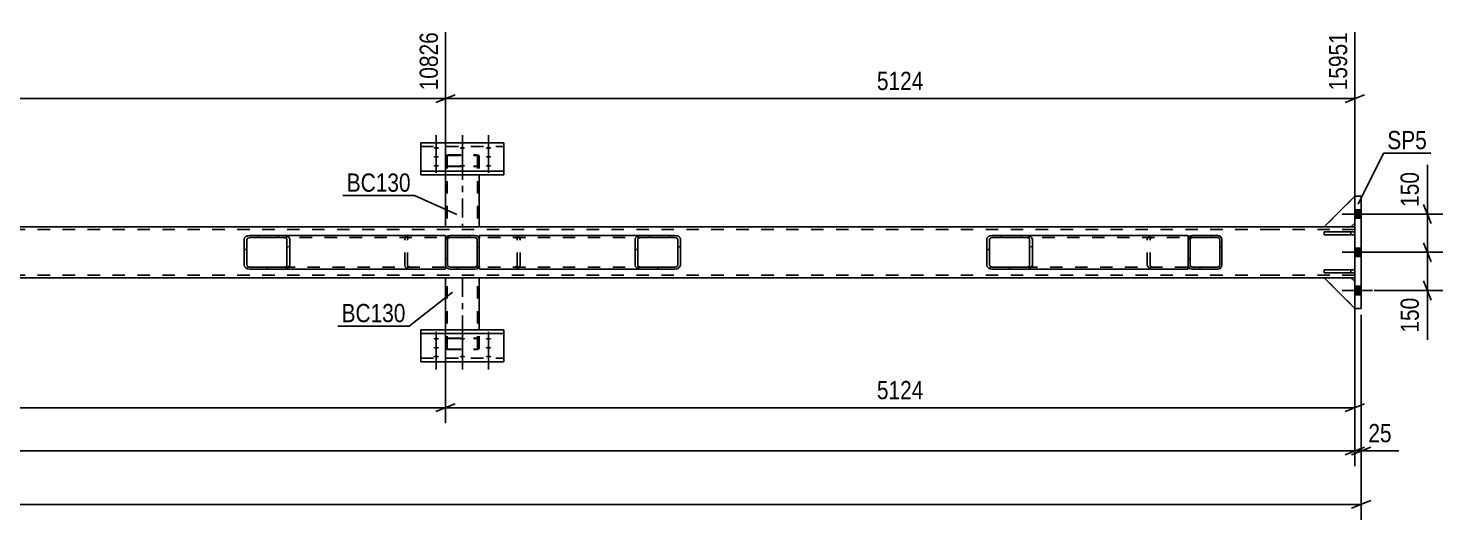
# Model space of a CAD drawing. Header units: millimetres. Extents: x 0 to 841, y 0 to 594.
# Drawn here: x 437.6 to 659.8, y 160.6 to 237.7 of the extents above; entities that cross this region are included whole.
import ezdxf

# ---------------------------------------------------------------- set-up
doc = ezdxf.new("R2010")
doc.units = ezdxf.units.MM
doc.linetypes.add('DXK_LINE_DOT2', pattern=[3.9198, 1.9599, -1.9599])
doc.linetypes.add('DXK_LINE_DOT3', pattern=[5.9187, 2.979, -0.9799, 0.9799, -0.9799])
doc.styles.add('Arial Narrow', font='ARIALN.TTF', dxfattribs={"height": 0.2})

# ---------------------------------------------------------------- blocks, each defined once
blk = doc.blocks.new('Part-122615563-2141 - 2035')
at = {"linetype": 'Continuous'}
h = blk.add_hatch(dxfattribs=at)
h.set_pattern_fill('', scale=0.7, style=0, pattern_type=0)
h.set_pattern_definition([(45, (624.7372, 199.94), (-1.57154, 1.57154), [])])
h.paths.add_polyline_path([(624.49, 199.89), (624.74, 199.94), (624.94, 200.08), (625.08, 200.29), (625.13, 200.53), (625.13, 204.53), (625.08, 204.78), (624.94, 204.98), (624.74, 205.12), (624.49, 205.17), (620.49, 205.17), (620.25, 205.12), (620.04, 204.98), (619.9, 204.78), (619.85, 204.53), (619.85, 200.53), (619.9, 200.29), (620.04, 200.08), (620.25, 199.94), (620.49, 199.89)])
h.paths.add_polyline_path([(620.37, 200.24), (620.27, 200.31), (620.2, 200.41), (620.17, 200.53), (620.17, 204.53), (620.2, 204.65), (620.27, 204.76), (620.37, 204.83), (620.49, 204.85), (624.49, 204.85), (624.61, 204.83), (624.72, 204.76), (624.79, 204.65), (624.81, 204.53), (624.81, 200.53), (624.79, 200.41), (624.72, 200.31), (624.61, 200.24), (624.49, 200.21), (620.49, 200.21)])
at = {"color": 7, "linetype": 'DXK_LINE_DOT2'}
for p, q in [((619.85, 204.53), (619.9, 204.78)), ((619.85, 200.53), (619.85, 204.53)), ((620.2, 204.65), (620.17, 204.53)), ((620.17, 200.53), (620.17, 204.53)), ((620.25, 205.12), (620.49, 205.17)), ((620.49, 204.85), (620.37, 204.83)), ((620.49, 205.17), (624.49, 205.17)), ((620.49, 204.85), (624.49, 204.85)), ((624.49, 205.17), (624.74, 205.12)), ((624.61, 204.83), (624.49, 204.85)), ((624.81, 204.53), (624.79, 204.65)), ((624.81, 200.53), (624.81, 204.53)), ((625.08, 204.78), (625.13, 204.53)), ((625.13, 200.53), (625.13, 204.53)), ((619.9, 200.29), (619.85, 200.53)), ((620.17, 200.53), (620.2, 200.41)), ((620.37, 200.24), (620.49, 200.21)), ((620.49, 200.21), (624.49, 200.21)), ((624.49, 200.21), (624.61, 200.24)), ((624.79, 200.41), (624.81, 200.53)), ((625.13, 200.53), (625.08, 200.29)), ((620.49, 199.89), (620.25, 199.94)), ((620.49, 199.89), (624.49, 199.89)), ((624.74, 199.94), (624.49, 199.89))]:
    blk.add_line(p, q, dxfattribs=at)
at = {"color": 2, "linetype": 'Continuous'}
for p, q in [((619.9, 204.78), (619.85, 204.53)), ((619.85, 200.53), (619.85, 204.53)), ((620.17, 204.53), (620.2, 204.65)), ((620.17, 200.53), (620.17, 204.53)), ((620.49, 205.17), (620.25, 205.12)), ((620.37, 204.83), (620.49, 204.85)), ((620.49, 205.17), (624.49, 205.17)), ((620.49, 204.85), (624.49, 204.85)), ((624.74, 205.12), (624.49, 205.17)), ((624.49, 204.85), (624.61, 204.83)), ((624.79, 204.65), (624.81, 204.53)), ((624.81, 200.53), (624.81, 204.53)), ((625.13, 204.53), (625.08, 204.78)), ((625.13, 200.53), (625.13, 204.53)), ((619.85, 200.53), (619.9, 200.29)), ((620.2, 200.41), (620.17, 200.53)), ((620.49, 200.21), (620.37, 200.24)), ((620.49, 200.21), (624.49, 200.21)), ((624.61, 200.24), (624.49, 200.21)), ((624.81, 200.53), (624.79, 200.41)), ((625.08, 200.29), (625.13, 200.53)), ((620.25, 199.94), (620.49, 199.89)), ((620.49, 199.89), (624.49, 199.89)), ((624.49, 199.89), (624.74, 199.94))]:
    blk.add_line(p, q, dxfattribs=at)
at = {"color": 7, "linetype": 'DXK_LINE_DOT2'}
for centre, radius, start, end in [((620.49, 204.53), 0.64, 112.5, 157.5), ((620.49, 204.53), 0.32, 112.5, 157.5), ((624.49, 204.53), 0.32, 22.5, 67.5), ((624.49, 204.53), 0.64, 22.5, 67.5), ((620.49, 200.53), 0.64, 202.5, 247.5), ((620.49, 200.53), 0.32, 202.5, 247.5), ((624.49, 200.53), 0.32, 292.5, 337.5), ((624.49, 200.53), 0.64, 292.5, 337.5)]:
    blk.add_arc(centre, radius, start, end, dxfattribs=at)
at = {"color": 2, "linetype": 'Continuous'}
for centre, radius, start, end in [((620.49, 204.53), 0.64, 112.5, 157.5), ((620.49, 204.53), 0.32, 112.5, 157.5), ((624.49, 204.53), 0.32, 22.5, 67.5), ((624.49, 204.53), 0.64, 22.5, 67.5), ((620.49, 200.53), 0.64, 202.5, 247.5), ((620.49, 200.53), 0.32, 202.5, 247.5), ((624.49, 200.53), 0.32, 292.5, 337.5), ((624.49, 200.53), 0.64, 292.5, 337.5)]:
    blk.add_arc(centre, radius, start, end, dxfattribs=at)
blk = doc.blocks.new('Part-122615563-2070 - 2035')
at = {"color": 2, "linetype": 'Continuous'}
for p, q in [((633.13, 206.53), (145.18, 206.53)), ((641.23, 206.53), (633.23, 206.53)), ((646.03, 206.53), (645.43, 206.53)), ((633.13, 198.53), (145.18, 198.53)), ((641.23, 198.53), (633.23, 198.53)), ((646.03, 198.53), (645.43, 198.53))]:
    blk.add_line(p, q, dxfattribs=at)
at = {"color": 7, "linetype": 'DXK_LINE_DOT2'}
for p, q in [((633.13, 206.13), (145.18, 206.13)), ((646.03, 206.13), (633.23, 206.13)), ((645.43, 206.53), (641.23, 206.53)), ((646.03, 206.53), (646.03, 198.53)), ((646.03, 206.53), (646.03, 198.53)), ((633.13, 198.93), (145.18, 198.93)), ((646.03, 198.93), (633.23, 198.93)), ((645.43, 198.53), (641.23, 198.53))]:
    blk.add_line(p, q, dxfattribs=at)
blk = doc.blocks.new('Bolt-122615563-2136 - 2035')
at = {"linetype": 'Continuous'}
for points in [[(501.72, 189.11), (501.82, 189.11), (501.9, 189.1), (501.98, 189.08), (502.05, 189.06), (502.11, 189.03), (502.14, 189.01), (502.16, 188.97), (502.16, 188.94), (502.14, 188.91), (502.11, 188.88), (502.05, 188.86), (501.98, 188.84), (501.9, 188.82), (501.82, 188.81), (501.72, 188.81), (501.63, 188.81), (501.55, 188.82), (501.47, 188.84), (501.4, 188.86), (501.34, 188.88), (501.31, 188.91), (501.29, 188.94), (501.29, 188.97), (501.31, 189.01), (501.34, 189.03), (501.4, 189.06), (501.47, 189.08), (501.55, 189.1), (501.63, 189.11)], [(505.82, 189.11), (505.92, 189.11), (506, 189.1), (506.08, 189.08), (506.15, 189.06), (506.21, 189.03), (506.24, 189.01), (506.26, 188.97), (506.26, 188.94), (506.24, 188.91), (506.21, 188.88), (506.15, 188.86), (506.08, 188.84), (506, 188.82), (505.92, 188.81), (505.82, 188.81), (505.73, 188.81), (505.65, 188.82), (505.57, 188.84), (505.5, 188.86), (505.44, 188.88), (505.41, 188.91), (505.39, 188.94), (505.39, 188.97), (505.41, 189.01), (505.44, 189.03), (505.5, 189.06), (505.57, 189.08), (505.65, 189.1), (505.73, 189.11)], [(509.92, 189.11), (510.02, 189.11), (510.1, 189.1), (510.18, 189.08), (510.25, 189.06), (510.31, 189.03), (510.34, 189.01), (510.36, 188.97), (510.36, 188.94), (510.34, 188.91), (510.31, 188.88), (510.25, 188.86), (510.18, 188.84), (510.1, 188.82), (510.02, 188.81), (509.92, 188.81), (509.83, 188.81), (509.75, 188.82), (509.67, 188.84), (509.6, 188.86), (509.54, 188.88), (509.51, 188.91), (509.49, 188.94), (509.49, 188.97), (509.51, 189.01), (509.54, 189.03), (509.6, 189.06), (509.67, 189.08), (509.75, 189.1), (509.83, 189.11)], [(501.72, 187.71), (501.82, 187.7), (501.9, 187.69), (501.98, 187.68), (502.05, 187.66), (502.11, 187.63), (502.14, 187.6), (502.16, 187.57), (502.16, 187.54), (502.14, 187.51), (502.11, 187.48), (502.05, 187.46), (501.98, 187.43), (501.9, 187.42), (501.82, 187.41), (501.72, 187.41), (501.63, 187.41), (501.55, 187.42), (501.47, 187.43), (501.4, 187.46), (501.34, 187.48), (501.31, 187.51), (501.29, 187.54), (501.29, 187.57), (501.31, 187.6), (501.34, 187.63), (501.4, 187.66), (501.47, 187.68), (501.55, 187.69), (501.63, 187.7)], [(509.92, 187.71), (510.02, 187.7), (510.1, 187.69), (510.18, 187.68), (510.25, 187.66), (510.31, 187.63), (510.34, 187.6), (510.36, 187.57), (510.36, 187.54), (510.34, 187.51), (510.31, 187.48), (510.25, 187.46), (510.18, 187.43), (510.1, 187.42), (510.02, 187.41), (509.92, 187.41), (509.83, 187.41), (509.75, 187.42), (509.67, 187.43), (509.6, 187.46), (509.54, 187.48), (509.51, 187.51), (509.49, 187.54), (509.49, 187.57), (509.51, 187.6), (509.54, 187.63), (509.6, 187.66), (509.67, 187.68), (509.75, 187.69), (509.83, 187.7)], [(501.72, 186.3), (501.82, 186.3), (501.9, 186.29), (501.98, 186.28), (502.05, 186.25), (502.11, 186.23), (502.14, 186.2), (502.16, 186.17), (502.16, 186.14), (502.14, 186.11), (502.11, 186.08), (502.05, 186.05), (501.98, 186.03), (501.9, 186.02), (501.82, 186.01), (501.72, 186), (501.63, 186.01), (501.55, 186.02), (501.47, 186.03), (501.4, 186.05), (501.34, 186.08), (501.31, 186.11), (501.29, 186.14), (501.29, 186.17), (501.31, 186.2), (501.34, 186.23), (501.4, 186.25), (501.47, 186.28), (501.55, 186.29), (501.63, 186.3)], [(505.82, 186.3), (505.92, 186.3), (506, 186.29), (506.08, 186.28), (506.15, 186.25), (506.21, 186.23), (506.24, 186.2), (506.26, 186.17), (506.26, 186.14), (506.24, 186.11), (506.21, 186.08), (506.15, 186.05), (506.08, 186.03), (506, 186.02), (505.92, 186.01), (505.82, 186), (505.73, 186.01), (505.65, 186.02), (505.57, 186.03), (505.5, 186.05), (505.44, 186.08), (505.41, 186.11), (505.39, 186.14), (505.39, 186.17), (505.41, 186.2), (505.44, 186.23), (505.5, 186.25), (505.57, 186.28), (505.65, 186.29), (505.73, 186.3)], [(509.92, 186.3), (510.02, 186.3), (510.1, 186.29), (510.18, 186.28), (510.25, 186.25), (510.31, 186.23), (510.34, 186.2), (510.36, 186.17), (510.36, 186.14), (510.34, 186.11), (510.31, 186.08), (510.25, 186.05), (510.18, 186.03), (510.1, 186.02), (510.02, 186.01), (509.92, 186), (509.83, 186.01), (509.75, 186.02), (509.67, 186.03), (509.6, 186.05), (509.54, 186.08), (509.51, 186.11), (509.49, 186.14), (509.49, 186.17), (509.51, 186.2), (509.54, 186.23), (509.6, 186.25), (509.67, 186.28), (509.75, 186.29), (509.83, 186.3)]]:
    blk.add_hatch(color=1, dxfattribs=at).paths.add_polyline_path(points)
at = {"color": 1, "linetype": 'Continuous'}
for p, q in [((501.72, 190.05), (501.72, 186.93)), ((505.82, 190.05), (505.82, 186.93)), ((509.92, 190.05), (509.92, 186.93)), ((501.72, 188.65), (501.72, 185.53)), ((501.72, 187.24), (501.72, 184.12)), ((505.82, 187.24), (505.82, 184.12)), ((509.92, 188.65), (509.92, 185.53)), ((509.92, 187.24), (509.92, 184.12))]:
    blk.add_line(p, q, dxfattribs=at)
blk = doc.blocks.new('Part-122615563-2072 - 2035')
at = {"linetype": 'Continuous'}
h = blk.add_hatch(dxfattribs=at)
h.set_pattern_fill('', scale=0.7, style=0, pattern_type=0)
h.set_pattern_definition([(45, (508.0703, 199.94), (-1.57154, 1.57154), [])])
h.paths.add_polyline_path([(507.83, 199.89), (508.07, 199.94), (508.28, 200.08), (508.42, 200.29), (508.47, 200.53), (508.47, 204.53), (508.42, 204.78), (508.28, 204.98), (508.07, 205.12), (507.83, 205.17), (503.83, 205.17), (503.58, 205.12), (503.37, 204.98), (503.23, 204.78), (503.19, 204.53), (503.19, 200.53), (503.23, 200.29), (503.37, 200.08), (503.58, 199.94), (503.83, 199.89)])
h.paths.add_polyline_path([(503.7, 200.24), (503.6, 200.31), (503.53, 200.41), (503.51, 200.53), (503.51, 204.53), (503.53, 204.65), (503.6, 204.76), (503.7, 204.83), (503.83, 204.85), (507.83, 204.85), (507.95, 204.83), (508.05, 204.76), (508.12, 204.65), (508.15, 204.53), (508.15, 200.53), (508.12, 200.41), (508.05, 200.31), (507.95, 200.24), (507.83, 200.21), (503.83, 200.21)])
at = {"color": 7, "linetype": 'DXK_LINE_DOT2'}
for p, q in [((503.19, 204.53), (503.23, 204.78)), ((503.19, 200.53), (503.19, 204.53)), ((503.53, 204.65), (503.51, 204.53)), ((503.51, 200.53), (503.51, 204.53)), ((503.58, 205.12), (503.83, 205.17)), ((503.83, 204.85), (503.7, 204.83)), ((503.83, 205.17), (507.83, 205.17)), ((503.83, 204.85), (507.83, 204.85)), ((507.83, 205.17), (508.07, 205.12)), ((507.95, 204.83), (507.83, 204.85)), ((508.15, 204.53), (508.12, 204.65)), ((508.15, 200.53), (508.15, 204.53)), ((508.42, 204.78), (508.47, 204.53)), ((508.47, 200.53), (508.47, 204.53)), ((503.23, 200.29), (503.19, 200.53)), ((503.51, 200.53), (503.53, 200.41)), ((503.7, 200.24), (503.83, 200.21)), ((503.83, 200.21), (507.83, 200.21)), ((507.83, 200.21), (507.95, 200.24)), ((508.12, 200.41), (508.15, 200.53)), ((508.47, 200.53), (508.42, 200.29)), ((503.83, 199.89), (503.58, 199.94)), ((503.83, 199.89), (507.83, 199.89)), ((508.07, 199.94), (507.83, 199.89))]:
    blk.add_line(p, q, dxfattribs=at)
at = {"color": 2, "linetype": 'Continuous'}
for p, q in [((503.23, 204.78), (503.19, 204.53)), ((503.19, 200.53), (503.19, 204.53)), ((503.51, 204.53), (503.53, 204.65)), ((503.51, 200.53), (503.51, 204.53)), ((503.83, 205.17), (503.58, 205.12)), ((503.7, 204.83), (503.83, 204.85)), ((503.83, 205.17), (507.83, 205.17)), ((503.83, 204.85), (507.83, 204.85)), ((508.07, 205.12), (507.83, 205.17)), ((507.83, 204.85), (507.95, 204.83)), ((508.12, 204.65), (508.15, 204.53)), ((508.15, 200.53), (508.15, 204.53)), ((508.47, 204.53), (508.42, 204.78)), ((508.47, 200.53), (508.47, 204.53)), ((503.19, 200.53), (503.23, 200.29)), ((503.53, 200.41), (503.51, 200.53)), ((503.83, 200.21), (503.7, 200.24)), ((503.83, 200.21), (507.83, 200.21)), ((507.95, 200.24), (507.83, 200.21)), ((508.15, 200.53), (508.12, 200.41)), ((508.42, 200.29), (508.47, 200.53)), ((503.58, 199.94), (503.83, 199.89)), ((503.83, 199.89), (507.83, 199.89)), ((507.83, 199.89), (508.07, 199.94))]:
    blk.add_line(p, q, dxfattribs=at)
at = {"color": 7, "linetype": 'DXK_LINE_DOT2'}
for centre, radius, start, end in [((503.83, 204.53), 0.64, 112.5, 157.5), ((503.83, 204.53), 0.32, 112.5, 157.5), ((507.83, 204.53), 0.32, 22.5, 67.5), ((507.83, 204.53), 0.64, 22.5, 67.5), ((503.83, 200.53), 0.64, 202.5, 247.5), ((503.83, 200.53), 0.32, 202.5, 247.5), ((507.83, 200.53), 0.32, 292.5, 337.5), ((507.83, 200.53), 0.64, 292.5, 337.5)]:
    blk.add_arc(centre, radius, start, end, dxfattribs=at)
at = {"color": 2, "linetype": 'Continuous'}
for centre, radius, start, end in [((503.83, 204.53), 0.64, 112.5, 157.5), ((503.83, 204.53), 0.32, 112.5, 157.5), ((507.83, 204.53), 0.32, 22.5, 67.5), ((507.83, 204.53), 0.64, 22.5, 67.5), ((503.83, 200.53), 0.64, 202.5, 247.5), ((503.83, 200.53), 0.32, 202.5, 247.5), ((507.83, 200.53), 0.32, 292.5, 337.5), ((507.83, 200.53), 0.64, 292.5, 337.5)]:
    blk.add_arc(centre, radius, start, end, dxfattribs=at)
blk = doc.blocks.new('Part-122615563-2081 - 2035')
at = {"color": 2, "linetype": 'Continuous'}
for p, q in [((499.32, 219.73), (512.32, 219.73)), ((499.32, 219.73), (499.32, 214.68)), ((512.32, 219.73), (512.32, 214.68)), ((499.32, 215.28), (512.32, 215.28)), ((499.32, 214.68), (512.32, 214.68))]:
    blk.add_line(p, q, dxfattribs=at)
at = {"color": 7, "linetype": 'DXK_LINE_DOT2'}
blk.add_line((499.32, 219.13), (512.32, 219.13), dxfattribs=at)
blk = doc.blocks.new('Part-122615563-2084 - 2035')
at = {"color": 2, "linetype": 'Continuous'}
for p, q in [((512.32, 190.38), (499.32, 190.38)), ((499.32, 190.38), (499.32, 185.33)), ((499.32, 189.78), (512.32, 189.78)), ((512.32, 185.33), (512.32, 190.38)), ((499.32, 185.33), (512.32, 185.33))]:
    blk.add_line(p, q, dxfattribs=at)
at = {"color": 7, "linetype": 'DXK_LINE_DOT2'}
blk.add_line((499.32, 185.93), (512.32, 185.93), dxfattribs=at)
blk = doc.blocks.new('Part-122615563-2149 - 2035')
at = {"color": 2, "linetype": 'Continuous'}
for p, q in [((641.23, 206.53), (646.03, 211.33)), ((646.03, 207.13), (645.43, 206.53)), ((645.43, 206.53), (641.23, 206.53))]:
    blk.add_line(p, q, dxfattribs=at)
at = {"color": 7, "linetype": 'DXK_LINE_DOT2'}
blk.add_line((646.03, 207.13), (646.03, 211.33), dxfattribs=at)
blk = doc.blocks.new('Part-122615563-2089 - 2035')
at = {"color": 7, "linetype": 'DXK_LINE_DOT2'}
for p, q in [((503.48, 217.79), (503.33, 217.76)), ((503.66, 217.81), (503.48, 217.79)), ((503.66, 217.81), (507.98, 217.81)), ((508.17, 217.79), (507.98, 217.81)), ((508.32, 217.76), (508.17, 217.79)), ((503.22, 217.71), (503.18, 217.64)), ((503.18, 217.64), (503.18, 214.68)), ((503.18, 216.17), (503.22, 216.1)), ((503.33, 217.76), (503.22, 217.71)), ((503.22, 216.1), (503.33, 216.05)), ((503.33, 216.05), (503.48, 216.01)), ((503.42, 217.64), (503.44, 217.67)), ((503.42, 217.64), (503.42, 206.53)), ((503.44, 216.13), (503.42, 216.17)), ((503.44, 217.67), (503.49, 217.7)), ((503.49, 216.11), (503.44, 216.13)), ((503.48, 216.01), (503.66, 216)), ((503.49, 217.7), (503.57, 217.72)), ((503.57, 216.09), (503.49, 216.11)), ((503.57, 217.72), (503.66, 217.73)), ((503.66, 216.08), (503.57, 216.09)), ((503.66, 217.73), (507.98, 217.73)), ((503.66, 216.08), (507.98, 216.08)), ((503.66, 216), (507.98, 216)), ((507.98, 217.73), (508.08, 217.72)), ((508.08, 216.09), (507.98, 216.08)), ((507.98, 216), (508.17, 216.01)), ((508.08, 217.72), (508.15, 217.7)), ((508.15, 216.11), (508.08, 216.09)), ((508.15, 217.7), (508.21, 217.67)), ((508.21, 216.13), (508.15, 216.11)), ((508.17, 216.01), (508.32, 216.05)), ((508.21, 217.67), (508.22, 217.64)), ((508.22, 216.17), (508.21, 216.13)), ((508.22, 217.64), (508.22, 206.53)), ((508.43, 217.71), (508.32, 217.76)), ((508.32, 216.05), (508.43, 216.1)), ((508.46, 217.64), (508.43, 217.71)), ((508.43, 216.1), (508.46, 216.17)), ((508.46, 217.64), (508.46, 214.68)), ((508.46, 206.53), (503.18, 206.53))]:
    blk.add_line(p, q, dxfattribs=at)
at = {"color": 7, "linetype": 'DXK_LINE_DOT3'}
blk.add_line((505.82, 216.9), (505.82, 206.53), dxfattribs=at)
at = {"color": 2, "linetype": 'Continuous'}
for p, q in [((503.18, 206.53), (503.18, 214.68)), ((508.46, 206.53), (508.46, 214.68))]:
    blk.add_line(p, q, dxfattribs=at)
blk = doc.blocks.new('Part-122615563-2155 - 2035')
at = {"color": 7, "linetype": 'DXK_LINE_DOT2'}
for p, q in [((645.43, 198.53), (641.23, 198.53)), ((641.23, 198.53), (646.03, 193.73)), ((646.03, 197.93), (645.43, 198.53)), ((646.03, 193.73), (646.03, 197.93))]:
    blk.add_line(p, q, dxfattribs=at)
blk = doc.blocks.new('Part-122615563-2158 - 2035')
at = {"color": 2, "linetype": 'Continuous'}
for p, q in [((645.43, 198.53), (641.23, 198.53)), ((641.23, 198.53), (646.03, 193.73)), ((646.03, 197.93), (645.43, 198.53))]:
    blk.add_line(p, q, dxfattribs=at)
at = {"color": 7, "linetype": 'DXK_LINE_DOT2'}
blk.add_line((646.03, 193.73), (646.03, 197.93), dxfattribs=at)
blk = doc.blocks.new('Part-122615563-2172 - 2035')
at = {"color": 2, "linetype": 'Continuous'}
for p, q in [((646.03, 211.33), (646.03, 211.33)), ((646.03, 193.73), (646.03, 211.33)), ((647.03, 211.33), (646.03, 211.33)), ((647.03, 211.33), (647.03, 211.33)), ((647.03, 211.33), (647.03, 193.73)), ((646.03, 193.73), (646.03, 193.73)), ((646.03, 193.73), (647.03, 193.73)), ((647.03, 193.73), (647.03, 193.73))]:
    blk.add_line(p, q, dxfattribs=at)
at = {"color": 7, "linetype": 'DXK_LINE_DOT2'}
for p, q in [((646.03, 193.73), (646.03, 211.33)), ((647.03, 193.73), (647.03, 211.33))]:
    blk.add_line(p, q, dxfattribs=at)
blk = doc.blocks.new('Part-122615563-2111 - 2035')
at = {"color": 2, "linetype": 'Continuous'}
for p, q in [((641.23, 199.29), (641.23, 199.77)), ((641.23, 199.77), (646.03, 199.77)), ((646.03, 199.29), (641.23, 199.29)), ((646.03, 199.77), (646.03, 199.29))]:
    blk.add_line(p, q, dxfattribs=at)
at = {"color": 7, "linetype": 'DXK_LINE_DOT2'}
blk.add_line((645.43, 199.29), (645.43, 199.77), dxfattribs=at)
blk = doc.blocks.new('Part-122615563-2175 - 2035')
at = {"linetype": 'Continuous'}
h = blk.add_hatch(dxfattribs=at)
h.set_pattern_fill('', scale=0.7, style=0, pattern_type=0)
h.set_pattern_definition([(45, (478.1673, 199.94), (-1.57154, 1.57154), [])])
h.paths.add_polyline_path([(477.84, 199.89), (478.17, 199.94), (478.45, 200.08), (478.64, 200.29), (478.7, 200.53), (478.7, 204.53), (478.64, 204.78), (478.45, 204.98), (478.17, 205.12), (477.84, 205.17), (472.42, 205.17), (472.08, 205.12), (471.8, 204.98), (471.61, 204.78), (471.55, 204.53), (471.55, 200.53), (471.61, 200.29), (471.8, 200.08), (472.08, 199.94), (472.42, 199.89)])
h.paths.add_polyline_path([(472.25, 200.24), (472.11, 200.31), (472.01, 200.41), (471.98, 200.53), (471.98, 204.53), (472.01, 204.65), (472.11, 204.76), (472.25, 204.83), (472.42, 204.85), (477.84, 204.85), (478, 204.83), (478.14, 204.76), (478.24, 204.65), (478.27, 204.53), (478.27, 200.53), (478.24, 200.41), (478.14, 200.31), (478, 200.24), (477.84, 200.21), (472.42, 200.21)])
at = {"color": 2, "linetype": 'Continuous'}
for p, q in [((471.61, 204.78), (471.55, 204.53)), ((471.55, 200.53), (471.55, 204.53)), ((471.98, 204.53), (472.01, 204.65)), ((471.98, 200.53), (471.98, 204.53)), ((472.42, 205.17), (472.08, 205.12)), ((472.25, 204.83), (472.42, 204.85)), ((472.42, 205.17), (477.84, 205.17)), ((472.42, 204.85), (477.84, 204.85)), ((503.05, 205.17), (477.84, 205.17)), ((478.17, 205.12), (477.84, 205.17)), ((477.84, 204.85), (478, 204.83)), ((478.24, 204.65), (478.27, 204.53)), ((478.27, 200.53), (478.27, 204.53)), ((478.7, 204.53), (478.64, 204.78)), ((478.7, 200.53), (478.7, 204.53)), ((503.05, 205.17), (503.19, 205.15)), ((503.19, 205.15), (503.19, 205.12)), ((503.19, 205.12), (503.19, 204.98)), ((503.19, 204.98), (503.19, 204.53)), ((471.55, 200.53), (471.61, 200.29)), ((472.01, 200.41), (471.98, 200.53)), ((472.42, 200.21), (472.25, 200.24)), ((472.42, 200.21), (477.84, 200.21)), ((478, 200.24), (477.84, 200.21)), ((478.27, 200.53), (478.24, 200.41)), ((478.64, 200.29), (478.7, 200.53)), ((503.19, 199.91), (503.19, 200.53)), ((472.08, 199.94), (472.42, 199.89)), ((472.42, 199.89), (477.84, 199.89)), ((477.84, 199.89), (478.17, 199.94)), ((503.05, 199.89), (477.84, 199.89)), ((503.05, 199.89), (503.19, 199.91))]:
    blk.add_line(p, q, dxfattribs=at)
at = {"color": 7, "linetype": 'DXK_LINE_DOT2'}
for p, q in [((477.84, 205.17), (472.42, 205.17)), ((472.42, 204.85), (503.05, 204.85)), ((496.76, 204.53), (496.83, 204.78)), ((496.76, 200.53), (496.76, 204.53)), ((497.23, 204.65), (497.2, 204.53)), ((497.2, 200.53), (497.2, 204.53)), ((497.3, 205.12), (497.63, 205.17)), ((497.63, 204.85), (497.46, 204.83)), ((503.05, 204.85), (503.19, 204.83)), ((503.19, 204.98), (503.19, 204.83)), ((503.19, 200.53), (503.19, 204.78)), ((503.05, 200.21), (472.42, 200.21)), ((496.83, 200.29), (496.76, 200.53)), ((497.2, 200.53), (497.23, 200.41)), ((497.46, 200.24), (497.63, 200.21)), ((503.05, 200.21), (503.19, 200.23)), ((477.84, 199.89), (472.42, 199.89)), ((497.63, 199.89), (497.3, 199.94))]:
    blk.add_line(p, q, dxfattribs=at)
at = {"color": 2, "linetype": 'Continuous'}
for centre, radius, start, end in [((472.29, 204.36), 0.792, 104.8339, 148.0221), ((472.35, 204.44), 0.396, 104.8339, 148.0221), ((477.9, 204.44), 0.396, 31.9779, 75.1661), ((477.96, 204.36), 0.792, 31.9779, 75.1661), ((472.29, 200.71), 0.792, 211.9779, 255.1661), ((472.35, 200.62), 0.396, 211.9779, 255.1661), ((477.9, 200.62), 0.396, 284.8339, 328.0221), ((477.96, 200.71), 0.792, 284.8339, 328.0221)]:
    blk.add_arc(centre, radius, start, end, dxfattribs=at)
at = {"color": 7, "linetype": 'DXK_LINE_DOT2'}
for centre, radius, start, end in [((497.5, 204.36), 0.792, 104.8339, 148.022), ((497.56, 204.44), 0.396, 104.8339, 148.022), ((497.5, 200.71), 0.792, 211.978, 255.1661), ((497.56, 200.62), 0.396, 211.978, 255.1661)]:
    blk.add_arc(centre, radius, start, end, dxfattribs=at)
blk = doc.blocks.new('Part-122615563-2114 - 2035')
at = {"color": 2, "linetype": 'Continuous'}
for p, q in [((641.23, 205.29), (641.23, 205.77)), ((641.23, 205.77), (646.03, 205.77)), ((646.03, 205.29), (641.23, 205.29)), ((646.03, 205.77), (646.03, 205.29))]:
    blk.add_line(p, q, dxfattribs=at)
at = {"color": 7, "linetype": 'DXK_LINE_DOT2'}
blk.add_line((645.43, 205.29), (645.43, 205.77), dxfattribs=at)
blk = doc.blocks.new('Part-122615563-2115 - 2035')
at = {"color": 7, "linetype": 'DXK_LINE_DOT2'}
for p, q in [((646.03, 199.77), (641.23, 199.77)), ((641.23, 199.77), (641.23, 199.29)), ((641.23, 199.29), (646.03, 199.29)), ((645.43, 199.29), (645.43, 199.77)), ((646.03, 199.29), (646.03, 199.77))]:
    blk.add_line(p, q, dxfattribs=at)
blk = doc.blocks.new('Part-122615563-2116 - 2035')
at = {"color": 7, "linetype": 'DXK_LINE_DOT2'}
for p, q in [((646.03, 205.77), (641.23, 205.77)), ((641.23, 205.77), (641.23, 205.29)), ((641.23, 205.29), (646.03, 205.29)), ((645.43, 205.29), (645.43, 205.77)), ((646.03, 205.29), (646.03, 205.77))]:
    blk.add_line(p, q, dxfattribs=at)
blk = doc.blocks.new('Part-122615563-2182 - 2035')
at = {"color": 2, "linetype": 'Continuous'}
for p, q in [((503.18, 190.38), (503.18, 198.53)), ((508.46, 190.38), (508.46, 198.53))]:
    blk.add_line(p, q, dxfattribs=at)
at = {"color": 7, "linetype": 'DXK_LINE_DOT2'}
for p, q in [((508.46, 198.53), (503.18, 198.53)), ((503.42, 187.42), (503.42, 198.53)), ((508.22, 187.42), (508.22, 198.53)), ((503.18, 187.42), (503.18, 190.38)), ((503.22, 188.96), (503.18, 188.9)), ((503.33, 189.01), (503.22, 188.96)), ((503.48, 189.05), (503.33, 189.01)), ((503.42, 188.9), (503.44, 188.93)), ((503.44, 188.93), (503.49, 188.95)), ((503.66, 189.06), (503.48, 189.05)), ((503.49, 188.95), (503.57, 188.97)), ((503.57, 188.97), (503.66, 188.98)), ((503.66, 189.06), (507.98, 189.06)), ((503.66, 188.98), (507.98, 188.98)), ((508.17, 189.05), (507.98, 189.06)), ((507.98, 188.98), (508.08, 188.97)), ((508.08, 188.97), (508.15, 188.95)), ((508.15, 188.95), (508.21, 188.93)), ((508.32, 189.01), (508.17, 189.05)), ((508.21, 188.93), (508.22, 188.9)), ((508.43, 188.96), (508.32, 189.01)), ((508.46, 188.9), (508.43, 188.96)), ((508.46, 187.42), (508.46, 190.38)), ((503.18, 187.42), (503.22, 187.36)), ((503.22, 187.36), (503.33, 187.3)), ((503.33, 187.3), (503.48, 187.27)), ((503.44, 187.39), (503.42, 187.42)), ((503.49, 187.36), (503.44, 187.39)), ((503.48, 187.27), (503.66, 187.25)), ((503.57, 187.34), (503.49, 187.36)), ((503.66, 187.34), (503.57, 187.34)), ((503.66, 187.34), (507.98, 187.34)), ((503.66, 187.25), (507.98, 187.25)), ((508.08, 187.34), (507.98, 187.34)), ((507.98, 187.25), (508.17, 187.27)), ((508.15, 187.36), (508.08, 187.34)), ((508.21, 187.39), (508.15, 187.36)), ((508.17, 187.27), (508.32, 187.3)), ((508.22, 187.42), (508.21, 187.39)), ((508.32, 187.3), (508.43, 187.36)), ((508.43, 187.36), (508.46, 187.42))]:
    blk.add_line(p, q, dxfattribs=at)
at = {"color": 7, "linetype": 'DXK_LINE_DOT3'}
blk.add_line((505.82, 198.53), (505.82, 188.16), dxfattribs=at)
blk = doc.blocks.new('Part-122615563-2124 - 2035')
at = {"color": 7, "linetype": 'DXK_LINE_DOT2'}
for p, q in [((641.23, 206.53), (646.03, 211.33)), ((646.03, 211.33), (646.03, 207.13)), ((646.03, 207.13), (645.43, 206.53)), ((645.43, 206.53), (641.23, 206.53))]:
    blk.add_line(p, q, dxfattribs=at)
blk = doc.blocks.new('Bolt-122615563-2133 - 2035')
at = {"linetype": 'Continuous'}
for points in [[(501.72, 218.76), (501.63, 218.76), (501.55, 218.77), (501.47, 218.79), (501.4, 218.81), (501.34, 218.83), (501.31, 218.86), (501.29, 218.89), (501.29, 218.92), (501.31, 218.95), (501.34, 218.98), (501.4, 219.01), (501.47, 219.03), (501.55, 219.05), (501.63, 219.06), (501.72, 219.06), (501.82, 219.06), (501.9, 219.05), (501.98, 219.03), (502.05, 219.01), (502.11, 218.98), (502.14, 218.95), (502.16, 218.92), (502.16, 218.89), (502.14, 218.86), (502.11, 218.83), (502.05, 218.81), (501.98, 218.79), (501.9, 218.77), (501.82, 218.76)], [(505.82, 218.76), (505.73, 218.76), (505.65, 218.77), (505.57, 218.79), (505.5, 218.81), (505.44, 218.83), (505.41, 218.86), (505.39, 218.89), (505.39, 218.92), (505.41, 218.95), (505.44, 218.98), (505.5, 219.01), (505.57, 219.03), (505.65, 219.05), (505.73, 219.06), (505.82, 219.06), (505.92, 219.06), (506, 219.05), (506.08, 219.03), (506.15, 219.01), (506.21, 218.98), (506.24, 218.95), (506.26, 218.92), (506.26, 218.89), (506.24, 218.86), (506.21, 218.83), (506.15, 218.81), (506.08, 218.79), (506, 218.77), (505.92, 218.76)], [(509.92, 218.76), (509.83, 218.76), (509.75, 218.77), (509.67, 218.79), (509.6, 218.81), (509.54, 218.83), (509.51, 218.86), (509.49, 218.89), (509.49, 218.92), (509.51, 218.95), (509.54, 218.98), (509.6, 219.01), (509.67, 219.03), (509.75, 219.05), (509.83, 219.06), (509.92, 219.06), (510.02, 219.06), (510.1, 219.05), (510.18, 219.03), (510.25, 219.01), (510.31, 218.98), (510.34, 218.95), (510.36, 218.92), (510.36, 218.89), (510.34, 218.86), (510.31, 218.83), (510.25, 218.81), (510.18, 218.79), (510.1, 218.77), (510.02, 218.76)], [(501.72, 217.36), (501.63, 217.36), (501.55, 217.37), (501.47, 217.38), (501.4, 217.41), (501.34, 217.43), (501.31, 217.46), (501.29, 217.49), (501.29, 217.52), (501.31, 217.55), (501.34, 217.58), (501.4, 217.61), (501.47, 217.63), (501.55, 217.64), (501.63, 217.65), (501.72, 217.66), (501.82, 217.65), (501.9, 217.64), (501.98, 217.63), (502.05, 217.61), (502.11, 217.58), (502.14, 217.55), (502.16, 217.52), (502.16, 217.49), (502.14, 217.46), (502.11, 217.43), (502.05, 217.41), (501.98, 217.38), (501.9, 217.37), (501.82, 217.36)], [(501.72, 215.95), (501.63, 215.96), (501.55, 215.97), (501.47, 215.98), (501.4, 216), (501.34, 216.03), (501.31, 216.06), (501.29, 216.09), (501.29, 216.12), (501.31, 216.15), (501.34, 216.18), (501.4, 216.2), (501.47, 216.23), (501.55, 216.24), (501.63, 216.25), (501.72, 216.25), (501.82, 216.25), (501.9, 216.24), (501.98, 216.23), (502.05, 216.2), (502.11, 216.18), (502.14, 216.15), (502.16, 216.12), (502.16, 216.09), (502.14, 216.06), (502.11, 216.03), (502.05, 216), (501.98, 215.98), (501.9, 215.97), (501.82, 215.96)], [(505.82, 215.95), (505.73, 215.96), (505.65, 215.97), (505.57, 215.98), (505.5, 216), (505.44, 216.03), (505.41, 216.06), (505.39, 216.09), (505.39, 216.12), (505.41, 216.15), (505.44, 216.18), (505.5, 216.2), (505.57, 216.23), (505.65, 216.24), (505.73, 216.25), (505.82, 216.25), (505.92, 216.25), (506, 216.24), (506.08, 216.23), (506.15, 216.2), (506.21, 216.18), (506.24, 216.15), (506.26, 216.12), (506.26, 216.09), (506.24, 216.06), (506.21, 216.03), (506.15, 216), (506.08, 215.98), (506, 215.97), (505.92, 215.96)], [(509.92, 217.36), (509.83, 217.36), (509.75, 217.37), (509.67, 217.38), (509.6, 217.41), (509.54, 217.43), (509.51, 217.46), (509.49, 217.49), (509.49, 217.52), (509.51, 217.55), (509.54, 217.58), (509.6, 217.61), (509.67, 217.63), (509.75, 217.64), (509.83, 217.65), (509.92, 217.66), (510.02, 217.65), (510.1, 217.64), (510.18, 217.63), (510.25, 217.61), (510.31, 217.58), (510.34, 217.55), (510.36, 217.52), (510.36, 217.49), (510.34, 217.46), (510.31, 217.43), (510.25, 217.41), (510.18, 217.38), (510.1, 217.37), (510.02, 217.36)], [(509.92, 215.95), (509.83, 215.96), (509.75, 215.97), (509.67, 215.98), (509.6, 216), (509.54, 216.03), (509.51, 216.06), (509.49, 216.09), (509.49, 216.12), (509.51, 216.15), (509.54, 216.18), (509.6, 216.2), (509.67, 216.23), (509.75, 216.24), (509.83, 216.25), (509.92, 216.25), (510.02, 216.25), (510.1, 216.24), (510.18, 216.23), (510.25, 216.2), (510.31, 216.18), (510.34, 216.15), (510.36, 216.12), (510.36, 216.09), (510.34, 216.06), (510.31, 216.03), (510.25, 216), (510.18, 215.98), (510.1, 215.97), (510.02, 215.96)]]:
    blk.add_hatch(color=1, dxfattribs=at).paths.add_polyline_path(points)
at = {"color": 1, "linetype": 'Continuous'}
for p, q in [((501.72, 217.82), (501.72, 220.94)), ((505.82, 217.82), (505.82, 220.94)), ((509.92, 217.82), (509.92, 220.94)), ((501.72, 216.42), (501.72, 219.54)), ((501.72, 215.01), (501.72, 218.13)), ((505.82, 215.01), (505.82, 218.13)), ((509.92, 216.42), (509.92, 219.54)), ((509.92, 215.01), (509.92, 218.13))]:
    blk.add_line(p, q, dxfattribs=at)
blk = doc.blocks.new('Bolt-122615563-2139 - 2035')
at = {"linetype": 'Continuous'}
for points in [[(646.03, 209.19), (646.03, 207.87), (647.03, 207.87), (647.03, 209.19)], [(646.03, 209.19), (646.03, 207.87), (647.03, 207.87), (647.03, 209.19)], [(646.03, 209.19), (646.03, 207.87), (647.03, 207.87), (647.03, 209.19)], [(646.03, 209.19), (646.03, 207.87), (647.03, 207.87), (647.03, 209.19)], [(646.03, 203.19), (646.03, 201.87), (647.03, 201.87), (647.03, 203.19)], [(646.03, 203.19), (646.03, 201.87), (647.03, 201.87), (647.03, 203.19)], [(646.03, 197.19), (646.03, 195.87), (647.03, 195.87), (647.03, 197.19)], [(646.03, 197.19), (646.03, 195.87), (647.03, 195.87), (647.03, 197.19)], [(646.03, 197.19), (646.03, 195.87), (647.03, 195.87), (647.03, 197.19)], [(646.03, 197.19), (646.03, 195.87), (647.03, 195.87), (647.03, 197.19)]]:
    blk.add_hatch(color=1, dxfattribs=at).paths.add_polyline_path(points)
at = {"color": 1, "linetype": 'Continuous'}
for p, q in [((647.03, 209.19), (646.03, 209.19)), ((647.03, 209.19), (646.03, 209.19)), ((647.03, 209.19), (646.03, 209.19)), ((647.03, 209.19), (646.03, 209.19)), ((648.79, 208.53), (644.03, 208.53)), ((648.79, 208.53), (644.03, 208.53)), ((648.79, 208.53), (644.03, 208.53)), ((648.79, 208.53), (644.03, 208.53)), ((647.03, 207.87), (646.03, 207.87)), ((647.03, 207.87), (646.03, 207.87)), ((647.03, 207.87), (646.03, 207.87)), ((647.03, 207.87), (646.03, 207.87)), ((648.79, 202.53), (644.03, 202.53)), ((648.79, 202.53), (644.03, 202.53)), ((647.03, 203.19), (646.03, 203.19)), ((647.03, 203.19), (646.03, 203.19)), ((647.03, 201.87), (646.03, 201.87)), ((647.03, 201.87), (646.03, 201.87)), ((648.79, 196.53), (644.03, 196.53)), ((648.79, 196.53), (644.03, 196.53)), ((648.79, 196.53), (644.03, 196.53)), ((648.79, 196.53), (644.03, 196.53)), ((647.03, 197.19), (646.03, 197.19)), ((647.03, 197.19), (646.03, 197.19)), ((647.03, 197.19), (646.03, 197.19)), ((647.03, 197.19), (646.03, 197.19)), ((647.03, 195.87), (646.03, 195.87)), ((647.03, 195.87), (646.03, 195.87)), ((647.03, 195.87), (646.03, 195.87)), ((647.03, 195.87), (646.03, 195.87))]:
    blk.add_line(p, q, dxfattribs=at)
blk = doc.blocks.new('Part-122615563-2144 - 2035')
at = {"linetype": 'Continuous'}
h = blk.add_hatch(dxfattribs=at)
h.set_pattern_fill('', scale=0.7, style=0, pattern_type=0)
h.set_pattern_definition([(45, (539.5672, 199.94), (-1.57154, 1.57154), [])])
h.paths.add_polyline_path([(539.24, 199.89), (539.57, 199.94), (539.85, 200.08), (540.04, 200.29), (540.1, 200.53), (540.1, 204.53), (540.04, 204.78), (539.85, 204.98), (539.57, 205.12), (539.24, 205.17), (533.82, 205.17), (533.48, 205.12), (533.2, 204.98), (533.01, 204.78), (532.95, 204.53), (532.95, 200.53), (533.01, 200.29), (533.2, 200.08), (533.48, 199.94), (533.82, 199.89)])
h.paths.add_polyline_path([(533.65, 200.24), (533.51, 200.31), (533.41, 200.41), (533.38, 200.53), (533.38, 204.53), (533.41, 204.65), (533.51, 204.76), (533.65, 204.83), (533.82, 204.85), (539.24, 204.85), (539.4, 204.83), (539.54, 204.76), (539.64, 204.65), (539.67, 204.53), (539.67, 200.53), (539.64, 200.41), (539.54, 200.31), (539.4, 200.24), (539.24, 200.21), (533.82, 200.21)])
at = {"color": 2, "linetype": 'Continuous'}
for p, q in [((508.47, 205.15), (508.6, 205.17)), ((508.47, 205.15), (508.47, 204.53)), ((533.82, 205.17), (508.6, 205.17)), ((533.01, 204.78), (532.95, 204.53)), ((532.95, 200.53), (532.95, 204.53)), ((533.38, 204.53), (533.41, 204.65)), ((533.38, 200.53), (533.38, 204.53)), ((533.82, 205.17), (533.48, 205.12)), ((533.65, 204.83), (533.82, 204.85)), ((533.82, 205.17), (539.24, 205.17)), ((533.82, 204.85), (539.24, 204.85)), ((539.57, 205.12), (539.24, 205.17)), ((539.24, 204.85), (539.4, 204.83)), ((539.64, 204.65), (539.67, 204.53)), ((539.67, 200.53), (539.67, 204.53)), ((540.1, 204.53), (540.04, 204.78)), ((540.1, 200.53), (540.1, 204.53)), ((508.47, 199.94), (508.47, 200.53)), ((532.95, 200.53), (533.01, 200.29)), ((533.41, 200.41), (533.38, 200.53)), ((533.82, 200.21), (533.65, 200.24)), ((533.82, 200.21), (539.24, 200.21)), ((539.4, 200.24), (539.24, 200.21)), ((539.67, 200.53), (539.64, 200.41)), ((540.04, 200.29), (540.1, 200.53)), ((508.47, 199.91), (508.47, 199.94)), ((508.6, 199.89), (508.47, 199.91)), ((533.82, 199.89), (508.6, 199.89)), ((533.48, 199.94), (533.82, 199.89)), ((533.82, 199.89), (539.24, 199.89)), ((539.24, 199.89), (539.57, 199.94))]:
    blk.add_line(p, q, dxfattribs=at)
at = {"color": 7, "linetype": 'DXK_LINE_DOT2'}
for p, q in [((508.47, 204.83), (508.47, 205.15)), ((508.6, 204.85), (508.47, 204.83)), ((508.47, 200.08), (508.47, 204.53)), ((539.24, 204.85), (508.6, 204.85)), ((514.02, 205.17), (514.35, 205.12)), ((514.19, 204.83), (514.02, 204.85)), ((514.45, 204.53), (514.42, 204.65)), ((514.45, 200.53), (514.45, 204.53)), ((514.82, 204.78), (514.89, 204.53)), ((514.89, 200.53), (514.89, 204.53)), ((539.24, 205.17), (533.82, 205.17)), ((508.6, 200.21), (508.47, 200.23)), ((539.24, 200.21), (508.6, 200.21)), ((514.02, 200.21), (514.19, 200.24)), ((514.42, 200.41), (514.45, 200.53)), ((514.89, 200.53), (514.82, 200.29)), ((514.35, 199.94), (514.02, 199.89)), ((539.24, 199.89), (533.82, 199.89))]:
    blk.add_line(p, q, dxfattribs=at)
for centre, radius, start, end in [((514.09, 204.44), 0.396, 31.9779, 75.1661), ((514.15, 204.36), 0.792, 31.9779, 75.1661), ((514.09, 200.62), 0.396, 284.8339, 328.0221), ((514.15, 200.71), 0.792, 284.8339, 328.0221)]:
    blk.add_arc(centre, radius, start, end, dxfattribs=at)
at = {"color": 2, "linetype": 'Continuous'}
for centre, radius, start, end in [((533.69, 204.36), 0.792, 104.8339, 148.0221), ((533.75, 204.44), 0.396, 104.8339, 148.0221), ((539.3, 204.44), 0.396, 31.9779, 75.1661), ((539.36, 204.36), 0.792, 31.9779, 75.1661), ((533.69, 200.71), 0.792, 211.9779, 255.1661), ((533.75, 200.62), 0.396, 211.9779, 255.1661), ((539.3, 200.62), 0.396, 284.8339, 328.0221), ((539.36, 200.71), 0.792, 284.8339, 328.0221)]:
    blk.add_arc(centre, radius, start, end, dxfattribs=at)
blk = doc.blocks.new('Part-122615563-2152 - 2035')
at = {"color": 7, "linetype": 'DXK_LINE_DOT2'}
for p, q in [((641.23, 206.53), (646.03, 211.33)), ((646.03, 211.33), (646.03, 207.13)), ((646.03, 207.13), (645.43, 206.53)), ((645.43, 206.53), (641.23, 206.53))]:
    blk.add_line(p, q, dxfattribs=at)
blk = doc.blocks.new('Part-122615563-2161 - 2035')
at = {"color": 7, "linetype": 'DXK_LINE_DOT2'}
for p, q in [((645.43, 198.53), (641.23, 198.53)), ((641.23, 198.53), (646.03, 193.73)), ((646.03, 197.93), (645.43, 198.53)), ((646.03, 193.73), (646.03, 197.93))]:
    blk.add_line(p, q, dxfattribs=at)
blk = doc.blocks.new('Part-122615563-2174 - 2035')
at = {"linetype": 'Continuous'}
h = blk.add_hatch(dxfattribs=at)
h.set_pattern_fill('', scale=0.7, style=0, pattern_type=0)
h.set_pattern_definition([(45, (594.8342, 199.94), (-1.57154, 1.57154), [])])
h.paths.add_polyline_path([(594.5, 199.89), (594.83, 199.94), (595.12, 200.08), (595.3, 200.29), (595.37, 200.53), (595.37, 204.53), (595.3, 204.78), (595.12, 204.98), (594.83, 205.12), (594.5, 205.17), (589.08, 205.17), (588.75, 205.12), (588.47, 204.98), (588.28, 204.78), (588.22, 204.53), (588.22, 200.53), (588.28, 200.29), (588.47, 200.08), (588.75, 199.94), (589.08, 199.89)])
h.paths.add_polyline_path([(588.92, 200.24), (588.78, 200.31), (588.68, 200.41), (588.65, 200.53), (588.65, 204.53), (588.68, 204.65), (588.78, 204.76), (588.92, 204.83), (589.08, 204.85), (594.5, 204.85), (594.67, 204.83), (594.81, 204.76), (594.9, 204.65), (594.94, 204.53), (594.94, 200.53), (594.9, 200.41), (594.81, 200.31), (594.67, 200.24), (594.5, 200.21), (589.08, 200.21)])
at = {"color": 2, "linetype": 'Continuous'}
for p, q in [((588.28, 204.78), (588.22, 204.53)), ((588.22, 200.53), (588.22, 204.53)), ((588.65, 204.53), (588.68, 204.65)), ((588.65, 200.53), (588.65, 204.53)), ((589.08, 205.17), (588.75, 205.12)), ((588.92, 204.83), (589.08, 204.85)), ((589.08, 205.17), (594.5, 205.17)), ((589.08, 204.85), (594.5, 204.85)), ((619.72, 205.17), (594.5, 205.17)), ((594.83, 205.12), (594.5, 205.17)), ((594.5, 204.85), (594.67, 204.83)), ((594.9, 204.65), (594.94, 204.53)), ((594.94, 200.53), (594.94, 204.53)), ((595.37, 204.53), (595.3, 204.78)), ((595.37, 200.53), (595.37, 204.53)), ((619.72, 205.17), (619.85, 205.15)), ((619.85, 205.15), (619.85, 205.12)), ((619.85, 205.12), (619.85, 204.98)), ((619.85, 204.98), (619.85, 204.53)), ((588.22, 200.53), (588.28, 200.29)), ((588.68, 200.41), (588.65, 200.53)), ((589.08, 200.21), (588.92, 200.24)), ((589.08, 200.21), (594.5, 200.21)), ((594.67, 200.24), (594.5, 200.21)), ((594.94, 200.53), (594.9, 200.41)), ((595.3, 200.29), (595.37, 200.53)), ((619.85, 199.91), (619.85, 200.53)), ((588.75, 199.94), (589.08, 199.89)), ((589.08, 199.89), (594.5, 199.89)), ((594.5, 199.89), (594.83, 199.94)), ((619.72, 199.89), (594.5, 199.89)), ((619.72, 199.89), (619.85, 199.91))]:
    blk.add_line(p, q, dxfattribs=at)
at = {"color": 7, "linetype": 'DXK_LINE_DOT2'}
for p, q in [((594.5, 205.17), (589.08, 205.17)), ((589.08, 204.85), (619.72, 204.85)), ((613.43, 204.53), (613.5, 204.78)), ((613.43, 200.53), (613.43, 204.53)), ((613.9, 204.65), (613.86, 204.53)), ((613.86, 200.53), (613.86, 204.53)), ((613.96, 205.12), (614.3, 205.17)), ((614.3, 204.85), (614.13, 204.83)), ((619.72, 204.85), (619.85, 204.83)), ((619.85, 205.15), (619.85, 205.15)), ((619.85, 204.98), (619.85, 204.83)), ((619.85, 200.53), (619.85, 204.78)), ((619.72, 200.21), (589.08, 200.21)), ((613.5, 200.29), (613.43, 200.53)), ((613.86, 200.53), (613.9, 200.41)), ((614.13, 200.24), (614.3, 200.21)), ((619.72, 200.21), (619.85, 200.23)), ((594.5, 199.89), (589.08, 199.89)), ((614.3, 199.89), (613.96, 199.94))]:
    blk.add_line(p, q, dxfattribs=at)
at = {"color": 2, "linetype": 'Continuous'}
for centre, radius, start, end in [((588.95, 204.36), 0.792, 104.8339, 148.022), ((589.02, 204.44), 0.396, 104.8339, 148.022), ((594.57, 204.44), 0.396, 31.978, 75.1661), ((594.63, 204.36), 0.792, 31.978, 75.1661), ((588.95, 200.71), 0.792, 211.978, 255.1661), ((589.02, 200.62), 0.396, 211.978, 255.1661), ((594.57, 200.62), 0.396, 284.8339, 328.022), ((594.63, 200.71), 0.792, 284.8339, 328.022)]:
    blk.add_arc(centre, radius, start, end, dxfattribs=at)
at = {"color": 7, "linetype": 'DXK_LINE_DOT2'}
for centre, radius, start, end in [((614.17, 204.36), 0.792, 104.8339, 148.022), ((614.23, 204.44), 0.396, 104.8339, 148.022), ((614.17, 200.71), 0.792, 211.978, 255.1661), ((614.23, 200.62), 0.396, 211.978, 255.1661)]:
    blk.add_arc(centre, radius, start, end, dxfattribs=at)
blk = doc.blocks.new('StraightDimension-122615563-12416 - 2035')
at = {"color": 7, "linetype": 'Continuous'}
for p, q in [((503.18, 192.73), (503.18, 175.72)), ((269.85, 178.12), (503.18, 178.12)), ((501.68, 177.52), (504.68, 178.72))]:
    blk.add_line(p, q, dxfattribs=at)
blk = doc.blocks.new('StraightDimension-122615563-2200 - 2035')
at = {"color": 7, "linetype": 'Continuous'}
for p, q in [((647.03, 202.53), (659.84, 202.53)), ((656.84, 204.03), (658.04, 201.03)), ((657.44, 196.53), (657.44, 202.53)), ((658.04, 195.03), (656.84, 198.03)), ((649.05, 196.53), (659.84, 196.53))]:
    blk.add_line(p, q, dxfattribs=at)
at = {"color": 0}
blk.add_wipeout([(656.69, 196.01), (652.49, 196.01), (652.49, 189.32), (656.69, 189.32)], dxfattribs=at)
at = {"color": 7, "linetype": 'Continuous'}
blk.add_line((657.44, 196.53), (657.44, 188.8), dxfattribs=at)
blk.add_line((657.44, 196.53), (657.44, 188.8), dxfattribs=at)
at = {"color": 3, "style": 'Arial Narrow'}
blk.add_text('150', height=2.863, rotation=90.0002, dxfattribs=at).set_placement((656.09, 189.92))
blk = doc.blocks.new('StraightDimension-122615563-2211 - 2035')
at = {"color": 7, "linetype": 'Continuous'}
for p, q in [((656.84, 210.03), (658.04, 207.03)), ((647.03, 208.53), (659.84, 208.53)), ((657.44, 202.53), (657.44, 208.53)), ((647.03, 202.53), (659.84, 202.53)), ((658.04, 201.03), (656.84, 204.03))]:
    blk.add_line(p, q, dxfattribs=at)
at = {"color": 0}
blk.add_wipeout([(656.69, 215.74), (652.49, 215.74), (652.49, 209.06), (656.69, 209.06)], dxfattribs=at)
at = {"color": 7, "linetype": 'Continuous'}
blk.add_line((657.44, 208.53), (657.44, 216.27), dxfattribs=at)
blk.add_line((657.44, 208.53), (657.44, 216.27), dxfattribs=at)
at = {"color": 3, "style": 'Arial Narrow'}
blk.add_text('150', height=2.863, rotation=90.0002, dxfattribs=at).set_placement((656.09, 209.66))
blk = doc.blocks.new('StraightDimension-122615563-2312 - 2035')
at = {"color": 7, "linetype": 'Continuous'}
for p, q in [((503.18, 207.53), (503.18, 237.1)), ((646.03, 207.53), (646.03, 237.1)), ((504.68, 227.26), (501.68, 226.06)), ((644.53, 226.06), (647.53, 227.26)), ((503.18, 226.66), (646.03, 226.66))]:
    blk.add_line(p, q, dxfattribs=at)
at = {"color": 0, "linetype": 'Continuous'}
blk.add_wipeout([(645.43, 237.7), (641.23, 237.7), (641.23, 227.36), (645.43, 227.36)], dxfattribs=at)
at = {"color": 0}
blk.add_wipeout([(578.86, 227.41), (578.86, 231.61), (570.35, 231.61), (570.35, 227.41)], dxfattribs=at)
at = {"color": 3, "linetype": 'Continuous', "style": 'Arial Narrow'}
blk.add_text('15951', height=2.863, rotation=90.0002, dxfattribs=at).set_placement((644.83, 227.96))
at = {"color": 3, "style": 'Arial Narrow'}
blk.add_text('5124', height=2.863, dxfattribs=at).set_placement((570.95, 228.01))
blk = doc.blocks.new('StraightDimension-122615563-2326 - 2035')
at = {"color": 7, "linetype": 'Continuous'}
for p, q in [((503.18, 207.53), (503.18, 237.1)), ((501.68, 226.06), (504.68, 227.26)), ((269.85, 226.66), (503.18, 226.66))]:
    blk.add_line(p, q, dxfattribs=at)
at = {"color": 0, "linetype": 'Continuous'}
blk.add_wipeout([(502.58, 237.7), (498.38, 237.7), (498.38, 227.36), (502.58, 227.36)], dxfattribs=at)
at = {"color": 3, "linetype": 'Continuous', "style": 'Arial Narrow'}
blk.add_text('10826', height=2.863, rotation=90.0002, dxfattribs=at).set_placement((501.98, 227.96))
blk = doc.blocks.new('StraightDimension-122615563-12181 - 2035')
at = {"color": 7, "linetype": 'Continuous'}
for p, q in [((646.03, 192.73), (646.03, 168.96)), ((647.03, 192.73), (647.03, 168.96)), ((644.53, 170.76), (647.53, 171.96)), ((648.53, 171.96), (645.53, 170.76)), ((646.03, 171.36), (647.03, 171.36))]:
    blk.add_line(p, q, dxfattribs=at)
at = {"color": 0}
blk.add_wipeout([(652.41, 172.11), (652.41, 176.31), (647.56, 176.31), (647.56, 172.11)], dxfattribs=at)
at = {"color": 7, "linetype": 'Continuous'}
blk.add_line((647.03, 171.36), (652.94, 171.36), dxfattribs=at)
blk.add_line((647.03, 171.36), (652.94, 171.36), dxfattribs=at)
at = {"color": 3, "style": 'Arial Narrow'}
blk.add_text('25', height=2.863, dxfattribs=at).set_placement((648.16, 172.71))
blk = doc.blocks.new('StraightDimension-122615563-12182 - 2035')
at = {"color": 7, "linetype": 'Continuous'}
for p, q in [((646.03, 192.73), (646.03, 168.96)), ((132.28, 171.36), (646.03, 171.36)), ((644.53, 170.76), (647.53, 171.96))]:
    blk.add_line(p, q, dxfattribs=at)
blk = doc.blocks.new('StraightDimension-122615563-12339 - 2035')
at = {"color": 7, "linetype": 'Continuous'}
for p, q in [((647.03, 192.73), (647.03, 160.55)), ((131.28, 162.95), (647.03, 162.95)), ((645.53, 162.35), (648.53, 163.55))]:
    blk.add_line(p, q, dxfattribs=at)
blk = doc.blocks.new('StraightDimension-122615563-12415 - 2035')
at = {"color": 7, "linetype": 'Continuous'}
for p, q in [((646.03, 197.53), (646.03, 175.72)), ((503.18, 192.73), (503.18, 175.72)), ((504.68, 178.72), (501.68, 177.52)), ((503.18, 178.12), (646.03, 178.12)), ((644.53, 177.52), (647.53, 178.72))]:
    blk.add_line(p, q, dxfattribs=at)
at = {"color": 0}
blk.add_wipeout([(578.86, 178.87), (578.86, 183.07), (570.35, 183.07), (570.35, 178.87)], dxfattribs=at)
at = {"color": 3, "style": 'Arial Narrow'}
blk.add_text('5124', height=2.863, dxfattribs=at).set_placement((570.95, 179.47))
blk = doc.blocks.new('Mark-122615563-2085 - 2035')
at = {"color": 0}
blk.add_wipeout([(497.71, 212.04), (497.71, 215.04), (487.66, 215.04), (487.66, 212.04)], dxfattribs=at)
blk.add_wipeout([(497.71, 212.04), (497.71, 215.04), (487.66, 215.04), (487.66, 212.04)], dxfattribs=at)
at = {"color": 30, "linetype": 'Continuous'}
for p in [(487.06, 211.44), (504.98, 208.48)]:
    blk.add_line(p, (498.31, 211.44), dxfattribs=at)
at = {"color": 3, "style": 'Arial Narrow'}
blk.add_text('BC130', height=2.863, dxfattribs=at).set_placement((487.66, 212.04))
blk = doc.blocks.new('Mark-122615563-2178 - 2035')
at = {"color": 0}
blk.add_wipeout([(496.89, 191.56), (496.89, 194.56), (486.85, 194.56), (486.85, 191.56)], dxfattribs=at)
blk.add_wipeout([(496.89, 191.56), (496.89, 194.56), (486.85, 194.56), (486.85, 191.56)], dxfattribs=at)
at = {"color": 30, "linetype": 'Continuous'}
for p in [(504.25, 196.26), (486.25, 190.96)]:
    blk.add_line(p, (497.49, 190.96), dxfattribs=at)
at = {"color": 3, "style": 'Arial Narrow'}
blk.add_text('BC130', height=2.863, dxfattribs=at).set_placement((486.85, 191.56))
blk = doc.blocks.new('Mark-122615563-2168 - 2035')
at = {"color": 0}
blk.add_wipeout([(657.35, 218.72), (657.35, 221.72), (651.14, 221.72), (651.14, 218.72)], dxfattribs=at)
blk.add_wipeout([(657.35, 218.72), (657.35, 221.72), (651.14, 221.72), (651.14, 218.72)], dxfattribs=at)
at = {"color": 30, "linetype": 'Continuous'}
for p, q in [((646.57, 210.08), (650.54, 218.12)), ((650.54, 218.12), (657.95, 218.12))]:
    blk.add_line(p, q, dxfattribs=at)
at = {"color": 3, "style": 'Arial Narrow'}
blk.add_text('SP5', height=2.863, dxfattribs=at).set_placement((651.14, 218.72))

msp = doc.modelspace()

# ---------------------------------------------------------------- block references
for name in ['Bolt-122615563-2133 - 2035', 'Part-122615563-2081 - 2035', 'Part-122615563-2089 - 2035', 'Part-122615563-2149 - 2035', 'Part-122615563-2124 - 2035', 'Part-122615563-2152 - 2035', 'Part-122615563-2172 - 2035', 'Bolt-122615563-2139 - 2035', 'Part-122615563-2070 - 2035', 'Part-122615563-2175 - 2035', 'Part-122615563-2072 - 2035', 'Part-122615563-2144 - 2035', 'Part-122615563-2174 - 2035', 'Part-122615563-2141 - 2035', 'Part-122615563-2114 - 2035', 'Part-122615563-2116 - 2035', 'Part-122615563-2182 - 2035', 'Part-122615563-2111 - 2035', 'Part-122615563-2115 - 2035', 'Part-122615563-2155 - 2035', 'Part-122615563-2158 - 2035', 'Part-122615563-2161 - 2035', 'Part-122615563-2084 - 2035', 'Bolt-122615563-2136 - 2035']:
    msp.add_blockref(name, (0, 0))

# ---------------------------------------------------------------- next in the draw order: block references
for name in ['StraightDimension-122615563-2200 - 2035', 'StraightDimension-122615563-12416 - 2035']:
    msp.add_blockref(name, (0, 0))

# ---------------------------------------------------------------- next in the draw order: block references
for name in ['StraightDimension-122615563-2211 - 2035', 'StraightDimension-122615563-12181 - 2035']:
    msp.add_blockref(name, (0, 0))

# ---------------------------------------------------------------- next in the draw order: block references
for name in ['StraightDimension-122615563-2312 - 2035', 'StraightDimension-122615563-12182 - 2035']:
    msp.add_blockref(name, (0, 0))

# ---------------------------------------------------------------- next in the draw order: block references
for name in ['StraightDimension-122615563-2326 - 2035', 'Mark-122615563-2168 - 2035', 'StraightDimension-122615563-12339 - 2035']:
    msp.add_blockref(name, (0, 0))

# ---------------------------------------------------------------- next in the draw order: block references
for name in ['Mark-122615563-2085 - 2035', 'StraightDimension-122615563-12415 - 2035']:
    msp.add_blockref(name, (0, 0))

# ---------------------------------------------------------------- next in the draw order: block references
msp.add_blockref('Mark-122615563-2178 - 2035', (0, 0))

doc.saveas('drawing.dxf')
